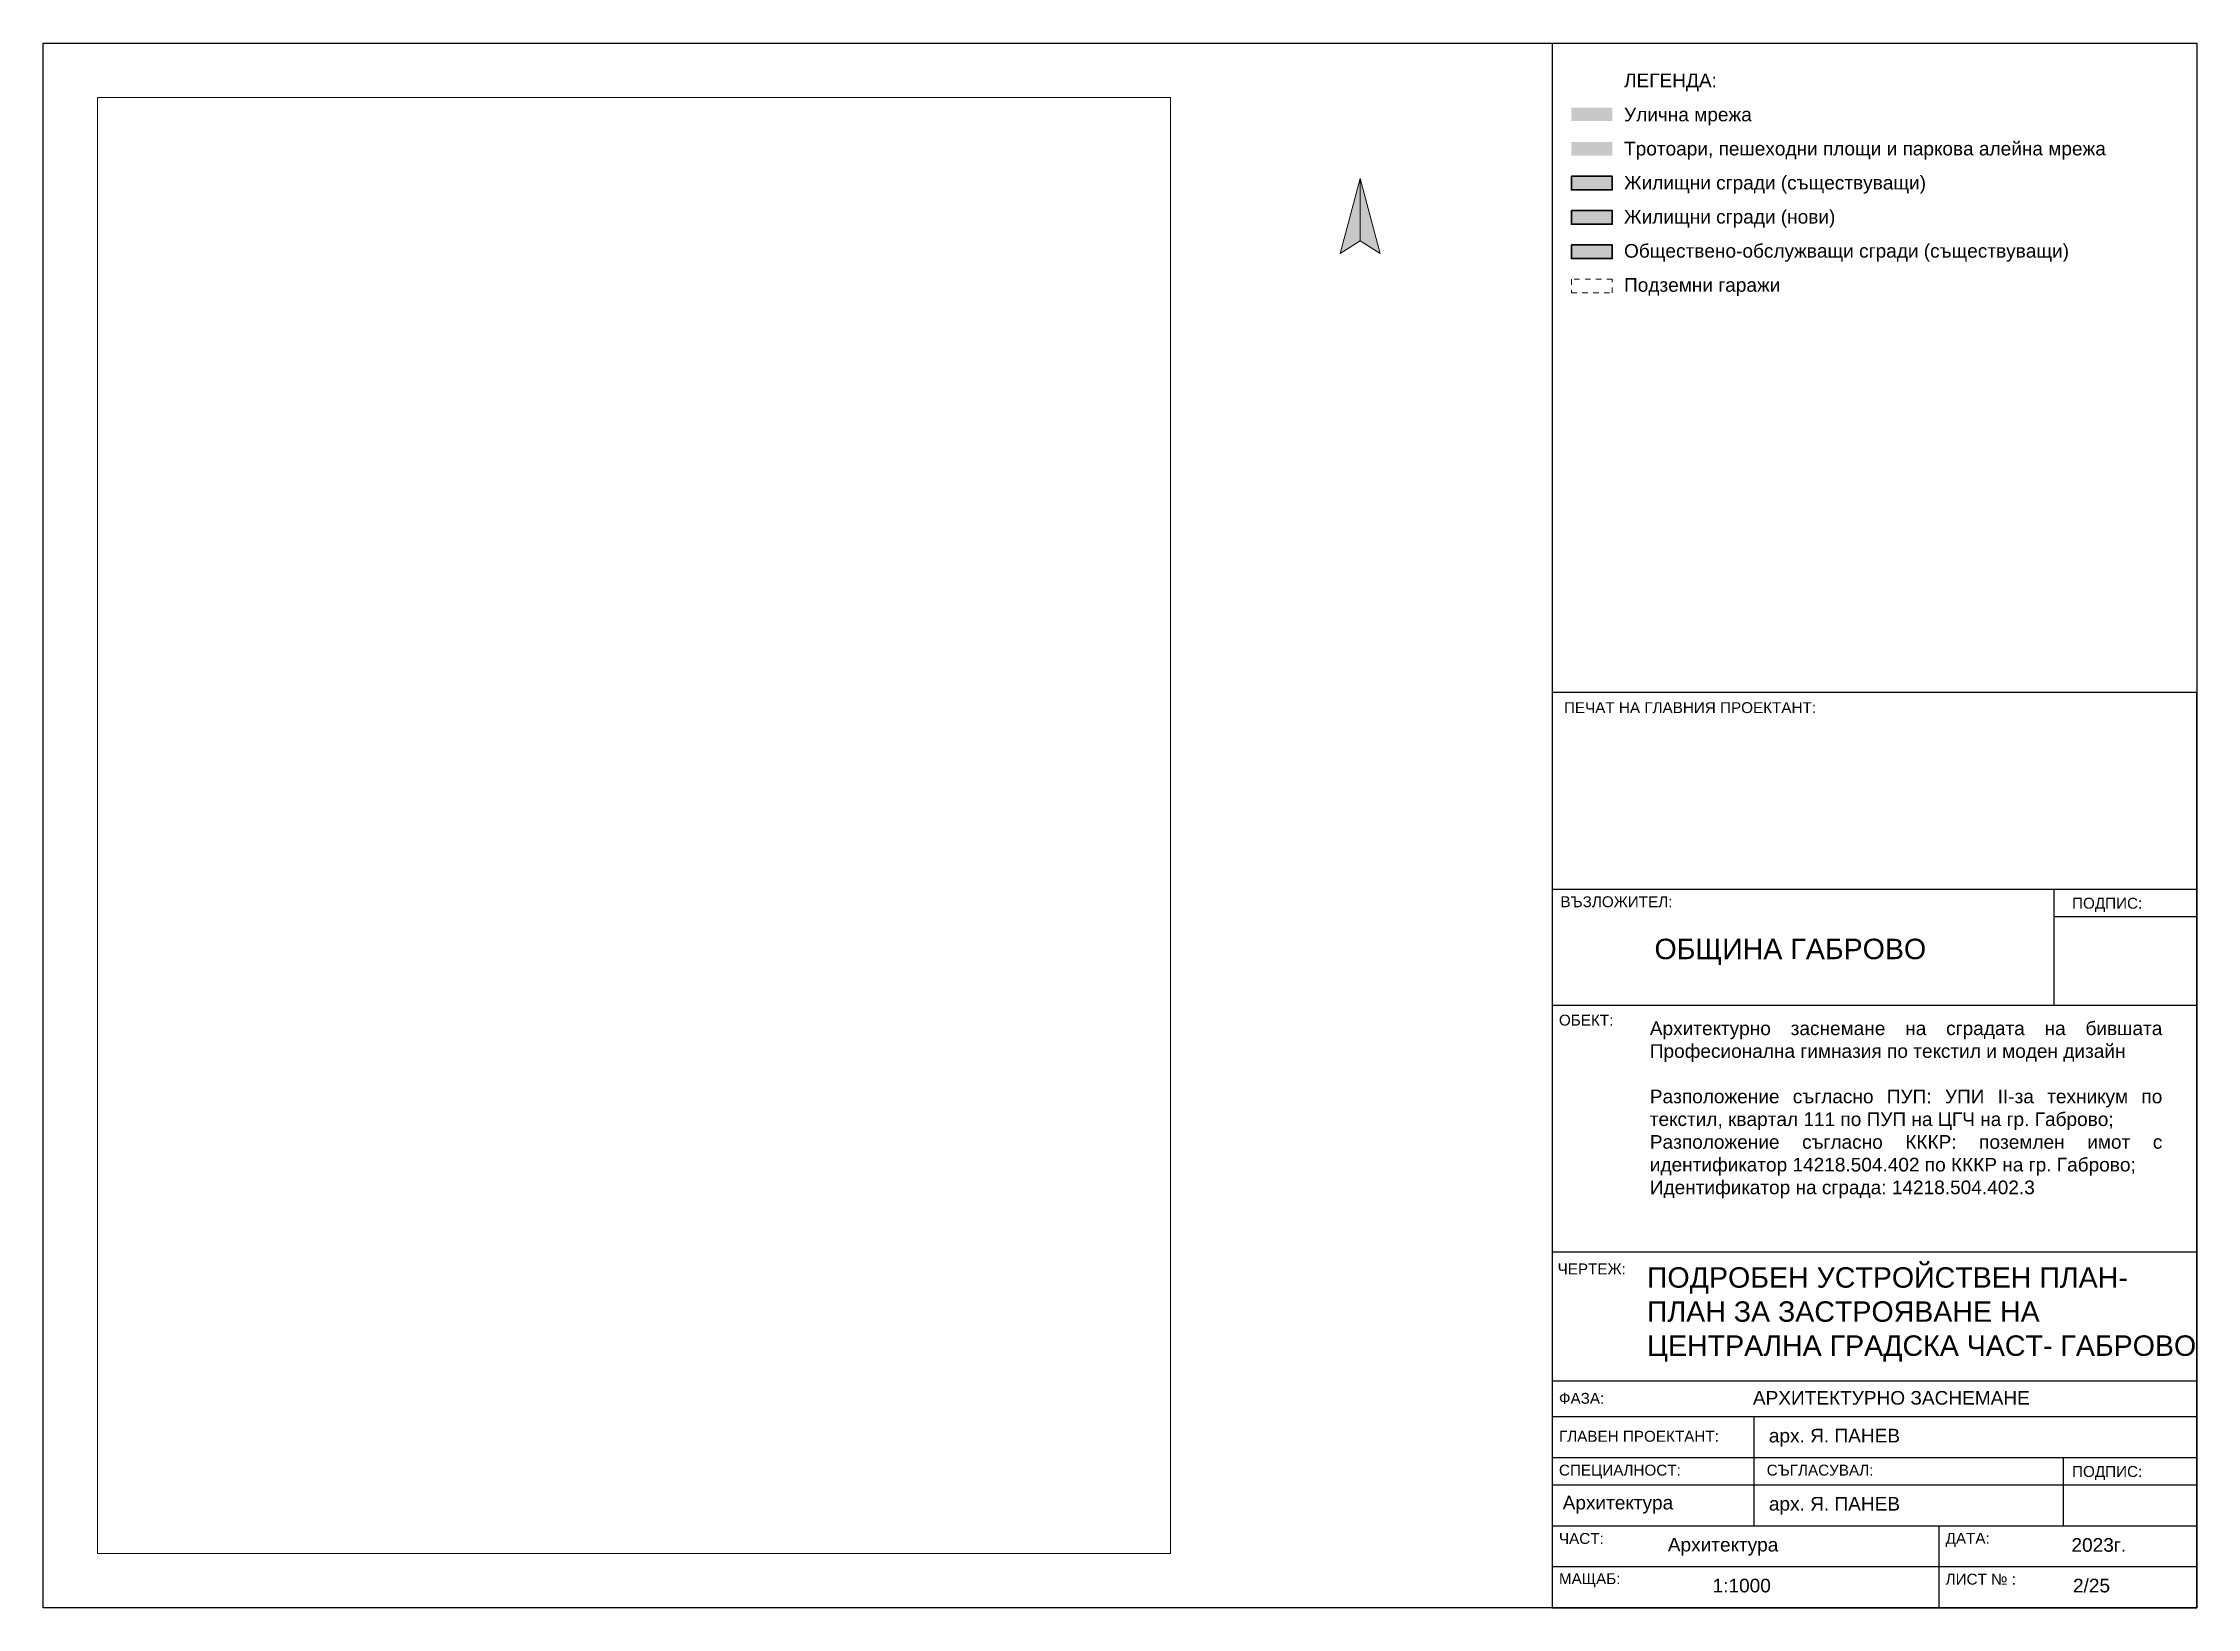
# Paper-space layout 'ПЗ' of a CAD drawing. Header units: inches, sheet in millimetres. Extents: x 20 to 415, y 5 to 292.
import ezdxf

# ---------------------------------------------------------------- set-up
doc = ezdxf.new("R2010")
doc.units = ezdxf.units.IN
doc.header["$MEASUREMENT"] = 0
doc.linetypes.add('Hidden', pattern=[0.4, 0.2, -0.2])
doc.layers.add('Ситуация дебела линия', color=7, linetype='Continuous', lineweight=70)
doc.styles.get("Standard").update_dxf_attribs({"font": 'arial.ttf'})

psp = doc.layouts.new('ПЗ')

# ---------------------------------------------------------------- hatches: boundary and pattern name
at = {"ltscale": 10, "true_color": 0x67208d}
h = psp.add_hatch(color=197, dxfattribs=at)
h.dxf.hatch_style = 1
h.paths.add_polyline_path([(307.78, 280.18), (300.28, 280.18), (300.28, 277.68), (307.78, 277.68)])
at = {"ltscale": 10, "true_color": 0xf7f281}
h = psp.add_hatch(color=51, dxfattribs=at)
h.dxf.hatch_style = 1
h.paths.add_polyline_path([(307.78, 273.88), (300.28, 273.88), (300.28, 271.38), (307.78, 271.38)])
at = {"ltscale": 10, "true_color": 0x965d4a}
h = psp.add_hatch(color=25, dxfattribs=at)
h.dxf.hatch_style = 1
h.paths.add_polyline_path([(307.78, 267.58), (300.28, 267.58), (300.28, 265.08), (307.78, 265.08)])
at = {"ltscale": 10, "true_color": 0xfbc793}
h = psp.add_hatch(color=31, dxfattribs=at)
h.dxf.hatch_style = 1
h.paths.add_polyline_path([(307.78, 261.28), (300.28, 261.28), (300.28, 258.78), (307.78, 258.78)])
at = {"ltscale": 10}
h = psp.add_hatch(color=1, dxfattribs=at)
h.dxf.hatch_style = 1
h.paths.add_polyline_path([(307.78, 254.98), (300.28, 254.98), (300.28, 252.48), (307.78, 252.48)])
at = {"layer": 'Ситуация дебела линия', "ltscale": 50}
h = psp.add_hatch(color=256, dxfattribs=at)
h.dxf.hatch_style = 1
h.paths.add_polyline_path([(261.52, 267.14), (257.85, 253.42), (261.52, 255.73)])
h = psp.add_hatch(color=256, dxfattribs=at)
h.dxf.hatch_style = 1
h.paths.add_polyline_path([(261.52, 267.14), (261.52, 255.73), (265.2, 253.42)])

# ---------------------------------------------------------------- linework, layer by layer
for p, q in [((296.74, 292), (296.74, 5.01)), ((414.99, 172.91), (296.74, 172.91)), ((414.99, 5.01), (414.99, 172.91)), ((414.99, 136.74), (296.74, 136.74)), ((388.73, 136.74), (388.73, 115.49)), ((414.99, 131.74), (388.73, 131.74)), ((414.99, 115.49), (296.74, 115.49)), ((414.99, 70.27), (296.74, 70.27)), ((414.99, 46.61), (296.74, 46.61)), ((414.99, 40.03), (296.74, 40.03)), ((333.73, 40.03), (333.73, 20.03)), ((414.99, 32.53), (296.74, 32.53)), ((390.45, 32.53), (390.45, 20.03)), ((414.99, 27.53), (296.74, 27.53)), ((414.99, 20.03), (296.74, 20.03)), ((414.99, 20.03), (296.74, 20.03)), ((367.65, 20.03), (367.65, 5.01)), ((414.99, 12.53), (296.74, 12.53)), ((296.74, 5.01), (414.99, 5.01))]:
    psp.add_line(p, q)
at = {"ltscale": 50}
psp.add_lwpolyline([(20, 292), (414.99, 292), (414.99, 5.01), (20, 5.01)], close=True, dxfattribs=at)
at = {"lineweight": 35, "ltscale": 10}
for points in [[(300.28, 267.58), (300.28, 265.08), (307.78, 265.08), (307.78, 267.58)], [(300.28, 254.98), (300.28, 252.48), (307.78, 252.48), (307.78, 254.98)]]:
    psp.add_lwpolyline(points, close=True, dxfattribs=at)
at = {"color": 1, "lineweight": 35, "ltscale": 10}
psp.add_lwpolyline([(300.28, 261.28), (300.28, 258.78), (307.78, 258.78), (307.78, 261.28)], close=True, dxfattribs=at)
at = {"color": 1, "linetype": 'Hidden', "lineweight": 20, "ltscale": 5}
psp.add_lwpolyline([(300.28, 248.68), (300.28, 246.18), (307.78, 246.18), (307.78, 248.68)], close=True, dxfattribs=at)
at = {"layer": 'Ситуация дебела линия', "lineweight": 9, "ltscale": 50}
psp.add_line((261.52, 255.73), (261.52, 267.14), dxfattribs=at)
psp.add_lwpolyline([(261.52, 267.14), (265.2, 253.42), (261.52, 255.73), (257.85, 253.42)], close=True, dxfattribs=at)

# ---------------------------------------------------------------- texts
at = {"attachment_point": 1}
for s, insert, char_height, width in [('\\pxsm1.5;{\\C256;\\c0;ЛЕГЕНДА:\\PУлична мрежа\\PТротоари, пешеходни площи и паркова алейна мрежа\\PЖилищни сгради (съществуващи)\\PЖилищни сгради (нови)\\PОбществено-обслужващи сгради (съществуващи)\\PПодземни гаражи}', (309.93, 286.4), 2.5, 104.1364), ('ПЕЧАТ НА ГЛАВНИЯ ПРОЕКТАНТ:', (298.91, 171.12), 2, 50.1152), ('{\\fArial|b0|i0|c204|p34;ВЪЗЛОЖИТЕЛ}:', (298.27, 135.52), 2, 39.9093), ('{\\fArial|b0|i0|c204|p34;ПОДПИС:}', (392.09, 135.25), 2, 39.9093), ('ОБЩИНА ГАБРОВО', (315.51, 127.74), 3.75, 99.9482), ('ОБЕКТ:', (297.99, 113.81), 2, 39.9093), ('\\pxqj;{\\C256;\\c0;Архитектурно заснемане на сградата на бившата Професионална гимназия по текстил и моден дизайн\\P\\PРазположение съгласно ПУП: УПИ II-за техникум по текстил, квартал 111 по ПУП на ЦГЧ на гр. Габрово;\\PРазположение съгласно КККР: поземлен имот с идентификатор 14218.504.402 по КККР на гр. Габрово;\\PИдентификатор на сграда: 14218.504.402.3}', (314.66, 112.56), 2.5, 93.7065), ('{\\fArial|b0|i0|c204|p34;ЧЕРТЕЖ}:', (297.75, 68.18), 2, 39.9093), ('ПОДРОБЕН УСТРОЙСТВЕН ПЛАН-\\PПЛАН ЗА ЗАСТРОЯВАНЕ НА ЦЕНТРАЛНА ГРАДСКА ЧАСТ- ГАБРОВО', (314.12, 67.49), 3.75, 103.8157), ('{\\fArial|b0|i0|c204|p34;ФАЗА}:', (297.99, 44.45), 2, 39.9093), ('АРХИТЕКТУРНО ЗАСНЕМАНЕ', (333.56, 44.79), 2.5, 70.9204), ('ГЛАВЕН ПРОЕКТАНТ:', (297.99, 37.49), 2, 39.9093), ('  арх. Я. ПАНЕВ', (334.55, 37.86), 2.5, 70.9204), ('СПЕЦИАЛНОСТ:', (297.99, 31.28), 2, 39.9093), ('СЪГЛАСУВАЛ:', (336.09, 31.28), 2, 39.9093), ('{\\fArial|b0|i0|c204|p34;ПОДПИС:}', (392.09, 31.03), 2, 39.9093), ('Архитектура', (298.68, 25.57), 2.5, 70.9204), ('  арх. Я. ПАНЕВ', (334.55, 25.36), 2.5, 70.9204), ('ЧАСТ{\\fArial|b0|i0|c238|p34;:}', (297.99, 18.75), 2, 39.9093), ('{\\fArial|b0|i0|c204|p34;Архитектура}', (317.96, 17.86), 2.5, 70.9204), ('{\\fArial|b0|i0|c204|p34;ДАТА}:', (368.9, 18.78), 2, 39.9093), ('{\\fArial|b0|i0|c162|p34;   }2023г{\\fArial|b0|i0|c162|p34;.}', (389.07, 17.81), 2.5, 70.9204), ('{\\fArial|b0|i0|c204|p34;МАЩАБ}:', (297.99, 11.37), 2, 39.9093), ('   1:1000', (323.26, 10.36), 2.5, 70.9204), ('{\\fArial|b0|i0|c204|p34;ЛИСТ № }:', (368.9, 11.28), 2, 39.9093), ('  2/25', (390.32, 10.36), 2.5, 70.9204)]:
    psp.add_mtext(s, dxfattribs=dict(at, insert=insert, char_height=char_height, width=width))

# ---------------------------------------------------------------- viewports
at = {"layer": 'Defpoints', "ltscale": 50, "view_target_point": (-30218.72, 51903.59)}
psp.add_viewport(center=(128.37, 148.5), size=(196.74, 266.991), view_center_point=(-35404.89, 23043.48), view_height=26699.071, dxfattribs=at)

doc.saveas('drawing.dxf')
